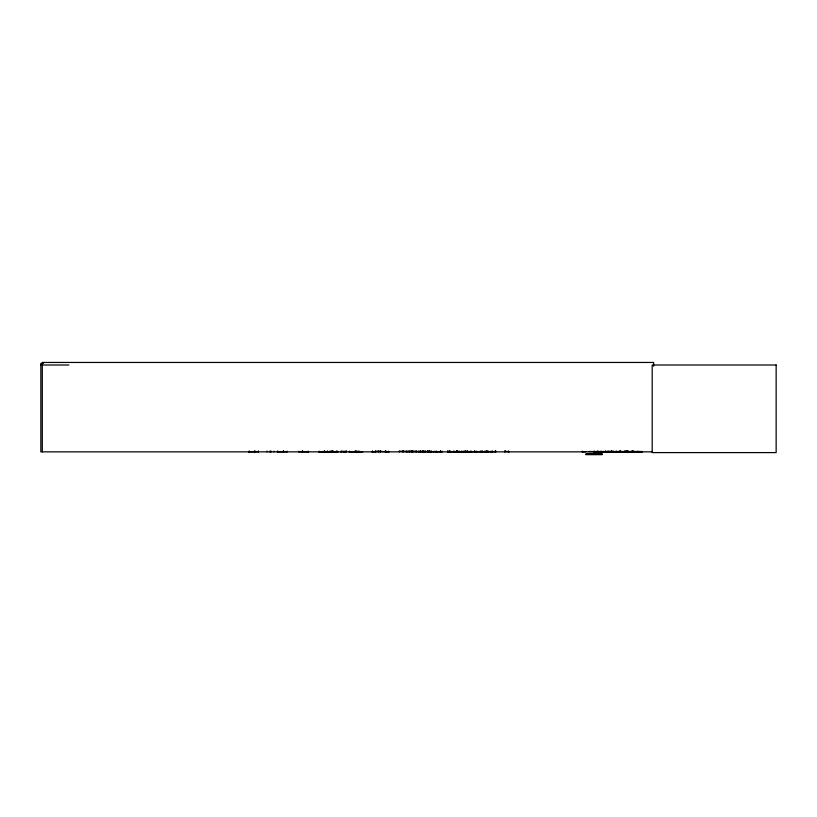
<?xml version="1.0" encoding="UTF-8"?>
<svg xmlns="http://www.w3.org/2000/svg" width="817" height="817" viewBox="0 0 817 817"><rect width="100%" height="100%" fill="white"/><g stroke="black" fill="none" stroke-linecap="round" stroke-linejoin="round"><path stroke-width="1.23" d="M434.103 451.75L399.421 451.198M633.441 451.75L633.287 451.842M601.159 451.648L601.159 451.137L601.057 451.75M470.286 451.862L448.094 451.77M582.378 451.75L582.388 451.198L582.419 451.862M277.647 451.75L277.668 451.198M286.992 451.75L277.218 451.862M249.052 451.75L249.073 451.198M258.284 451.75L258.305 451.198M423.339 451.75L423.359 451.198M429.977 451.75L430.008 451.198M424.871 451.75L424.891 451.198M431.366 451.75L431.386 451.198M436.094 451.75L436.125 451.198M495.705 451.75L495.735 451.198M375.493 451.75L371.858 451.862M345.714 451.198L345.622 451.77M341.179 451.198L341.24 451.75M613.383 451.852L612.832 451.862M621.42 451.852L620.726 451.648M623.596 451.852L622.891 451.648M631.459 451.852L631.939 451.842M633.635 451.852L634.104 451.842M639.323 451.648L639.854 451.648M593.653 451.862L642.213 451.832L641.641 451.862M620.522 451.862L621.247 451.648M622.687 451.862L623.422 451.648M631.96 451.862L632.052 450.953M641.294 451.862L641.856 451.842M406.989 451.77L407.07 451.198L407.142 451.862M441.966 451.77L435.553 451.862M372.389 451.77L372.481 451.198M43.403 363.361L40.85 363.361L40.85 451.862L652.354 451.862M40.85 365.005L68.873 365.005M321.234 451.617L337.656 451.617M454.16 451.525L470.582 451.505M588.577 451.525L641.999 451.474M258.305 451.678L248.623 451.862M340.607 451.77L341.261 451.678M345.714 451.678L343.477 451.862M376.964 451.198L389.106 451.862M495.735 451.678L471.603 451.77M504.855 451.198L509.144 451.862M585.86 451.678L582.153 451.862M585.901 453.986L602.252 453.986M585.871 454.191L602.282 454.191M585.891 454.507L602.272 454.507M585.871 454.538L602.282 454.538M508.552 451.75L508.521 451.198M454.017 451.77L453.935 451.198M605.56 451.75L605.54 451.198M425.33 451.75L425.3 451.198M480.345 451.75L480.325 451.198M386.257 451.77L386.196 451.198L386.053 451.862M298.971 451.75L308.632 451.862M614.976 451.842L615.14 451.821M653.631 366.22L653.631 362.452L42.29 362.452L42.29 451.862M637.893 451.137L637.893 451.862M633.522 451.137L633.522 451.862M633.441 451.137L633.43 451.862M632.368 450.953L632.368 451.862M628.6 451.137L628.6 451.862M627.18 450.953L627.16 451.862M627.109 450.953L627.099 451.862M626.853 451.137L626.853 451.862M625.148 450.953L625.148 451.862M624.821 450.953L624.821 451.862M620.512 450.953L620.389 451.862M620.297 451.137L620.287 451.862M620.062 450.953L620.062 451.862M619.306 451.137L619.306 451.862M616.549 451.137L616.549 451.862M613.72 451.137L613.72 451.862M612.352 451.137L612.352 451.862M611.555 450.953L611.555 451.862M611.239 450.953L611.239 451.862M609.288 451.137L609.288 451.862M608.522 451.137L608.522 451.862M607.286 451.137L607.286 451.862M605.468 451.137L605.468 451.862M598.095 451.137L598.095 451.862M597.329 451.137L597.329 451.862M594.276 451.137L594.276 451.862M508.44 451.137L508.44 451.862M505.263 450.953L505.141 451.862M504.773 451.137L504.773 451.862M495.817 451.137L495.817 451.862M495.449 450.953L495.449 451.862M495.327 450.953L495.327 451.862M492.396 451.137L492.396 451.862M492.151 451.137L492.151 451.862M491.007 451.137L491.007 451.862M487.984 450.953L488.066 451.862M487.759 450.953L487.759 451.862M486.544 450.953L486.534 451.862M486.309 450.953L486.309 451.862M485.901 451.137L485.901 451.862M484.369 451.137L484.369 451.862M482.214 450.953L482.214 451.862M481.816 450.953L481.816 451.862M480.253 451.137L480.253 451.862M476.709 451.137L476.709 451.862M474.932 450.953L474.932 451.862M474.626 450.953L474.626 451.862M471.46 451.137L471.46 451.862M470.48 451.137L470.5 451.862M467.334 450.953L467.334 451.862M467.028 450.953L467.028 451.862M465.363 450.953L465.363 451.862M464.975 450.953L464.975 451.862M463.842 451.137L463.842 451.862M461.697 451.137L461.697 451.862M459.123 451.137L459.123 451.862M457.51 450.953L457.571 451.862M457.449 451.137L457.449 451.862M457.122 450.953L457.122 451.862M457.05 450.953L457.05 451.862M456.744 450.953L456.744 451.862M453.854 451.137L453.854 451.862M450.698 451.137L450.79 451.862M449.697 450.953L449.697 451.862M449.483 450.953L449.483 451.862M449.187 451.137L449.187 451.862M449.095 451.137L449.095 451.862M447.93 451.137L447.93 451.862M447.685 450.953L447.675 451.862M442.13 451.137L442.13 451.862M440.567 450.953L440.567 451.862M440.363 450.953L440.363 451.862M436.207 451.137L436.207 451.862M434.103 451.137L434.093 451.862M431.468 451.137L431.468 451.862M430.079 451.137L430.079 451.862M429.599 450.953L429.599 451.862M429.374 450.953L429.456 451.862M428.139 450.953L428.139 451.862M427.904 450.953L427.904 451.862M427.751 450.953L427.771 451.862M427.291 450.953L427.311 451.862M425.228 451.137L425.228 451.862M424.973 451.137L424.973 451.862M423.441 451.137L423.441 451.862M423.032 450.953L423.032 451.862M422.603 451.137L422.695 451.862M422.318 451.137L422.277 451.862M420.959 451.137L420.959 451.862M420.653 450.953L420.653 451.862M420.418 450.953L420.418 451.862M419.254 451.137L419.254 451.862M418.324 451.137L418.324 451.862M416.272 450.953L416.343 451.862M415.822 450.953L415.884 451.862M414.045 451.137L414.045 451.862M412.902 450.953L412.922 451.862M412.452 450.953L412.462 451.862M411.962 450.953L411.962 451.862M411.717 450.953L411.717 451.862M411.615 451.137L411.615 451.862M410.205 450.953L410.195 451.862M409.47 451.137L409.552 451.862M408.704 451.137L408.704 451.862M406.12 451.137L406.11 451.862M403.169 450.953L403.169 451.862M402.842 450.953L402.842 451.862M399.35 451.137L399.35 451.862M388.392 451.137L388.392 451.862M385.501 450.953L385.501 451.862M385.399 450.953L385.348 451.862M380.63 450.953L380.63 451.862M380.313 450.953L380.252 451.862M378.833 451.137L378.833 451.862M378.751 451.137L378.751 451.862M376.892 451.137L376.892 451.862M375.616 451.137L375.616 451.862M375.565 450.953L375.452 451.862M372.562 451.137L372.562 451.862M362.687 451.862L349.094 451.862M358.959 451.137L358.959 451.862M358.847 451.137L358.847 451.862M357.243 451.137L357.243 451.862M356.62 450.953L356.631 451.862M355.477 450.953L355.477 451.862M355.15 450.953L355.15 451.862M349.615 451.137L349.615 451.862M346.479 450.953L346.428 451.862M345.805 451.137L345.805 451.862M344.202 451.137L344.202 451.862M342.772 450.953L342.772 451.862M341.353 451.137L341.271 451.862M338.238 451.862L318.65 451.862M337.656 451.137L337.656 451.862M336.818 451.137L336.818 451.862M336.379 451.137L336.379 451.862M332.968 450.953L332.968 451.862M332.631 450.953L332.642 451.862M332.356 450.953L332.356 451.862M331.283 450.953L331.283 451.862M330.956 450.953L330.956 451.862M329.639 451.137L329.639 451.862M327.474 451.137L327.474 451.862M327.249 451.137L327.147 451.862M324.533 450.953L324.533 451.862M324.257 450.953L324.257 451.862M319.233 451.137L319.233 451.862M308.121 451.137L308.121 451.862M302.627 450.953L302.627 451.862M302.3 450.953L302.3 451.862M298.889 451.137L298.889 451.862M287.073 451.137L287.073 451.862M283.591 450.953L283.591 451.862M283.264 450.953L283.264 451.862M277.729 451.137L277.729 451.862M273.95 451.137L273.95 451.862M271.224 451.137L271.224 451.862M270.478 451.137L270.529 451.862M269.784 451.137L269.784 451.862M267.006 451.137L267.006 451.862M258.376 451.137L258.376 451.862M254.955 450.953L254.955 451.862M254.638 450.953L254.638 451.862M249.144 451.137L249.144 451.862M631.265 451.474L631.643 451.842L631.265 451.474M776.15 365.005L652.191 365.005L652.191 452.598L776.15 452.598L776.15 365.005M626.659 451.862L626.71 450.953L626.639 451.862"/></g></svg>
